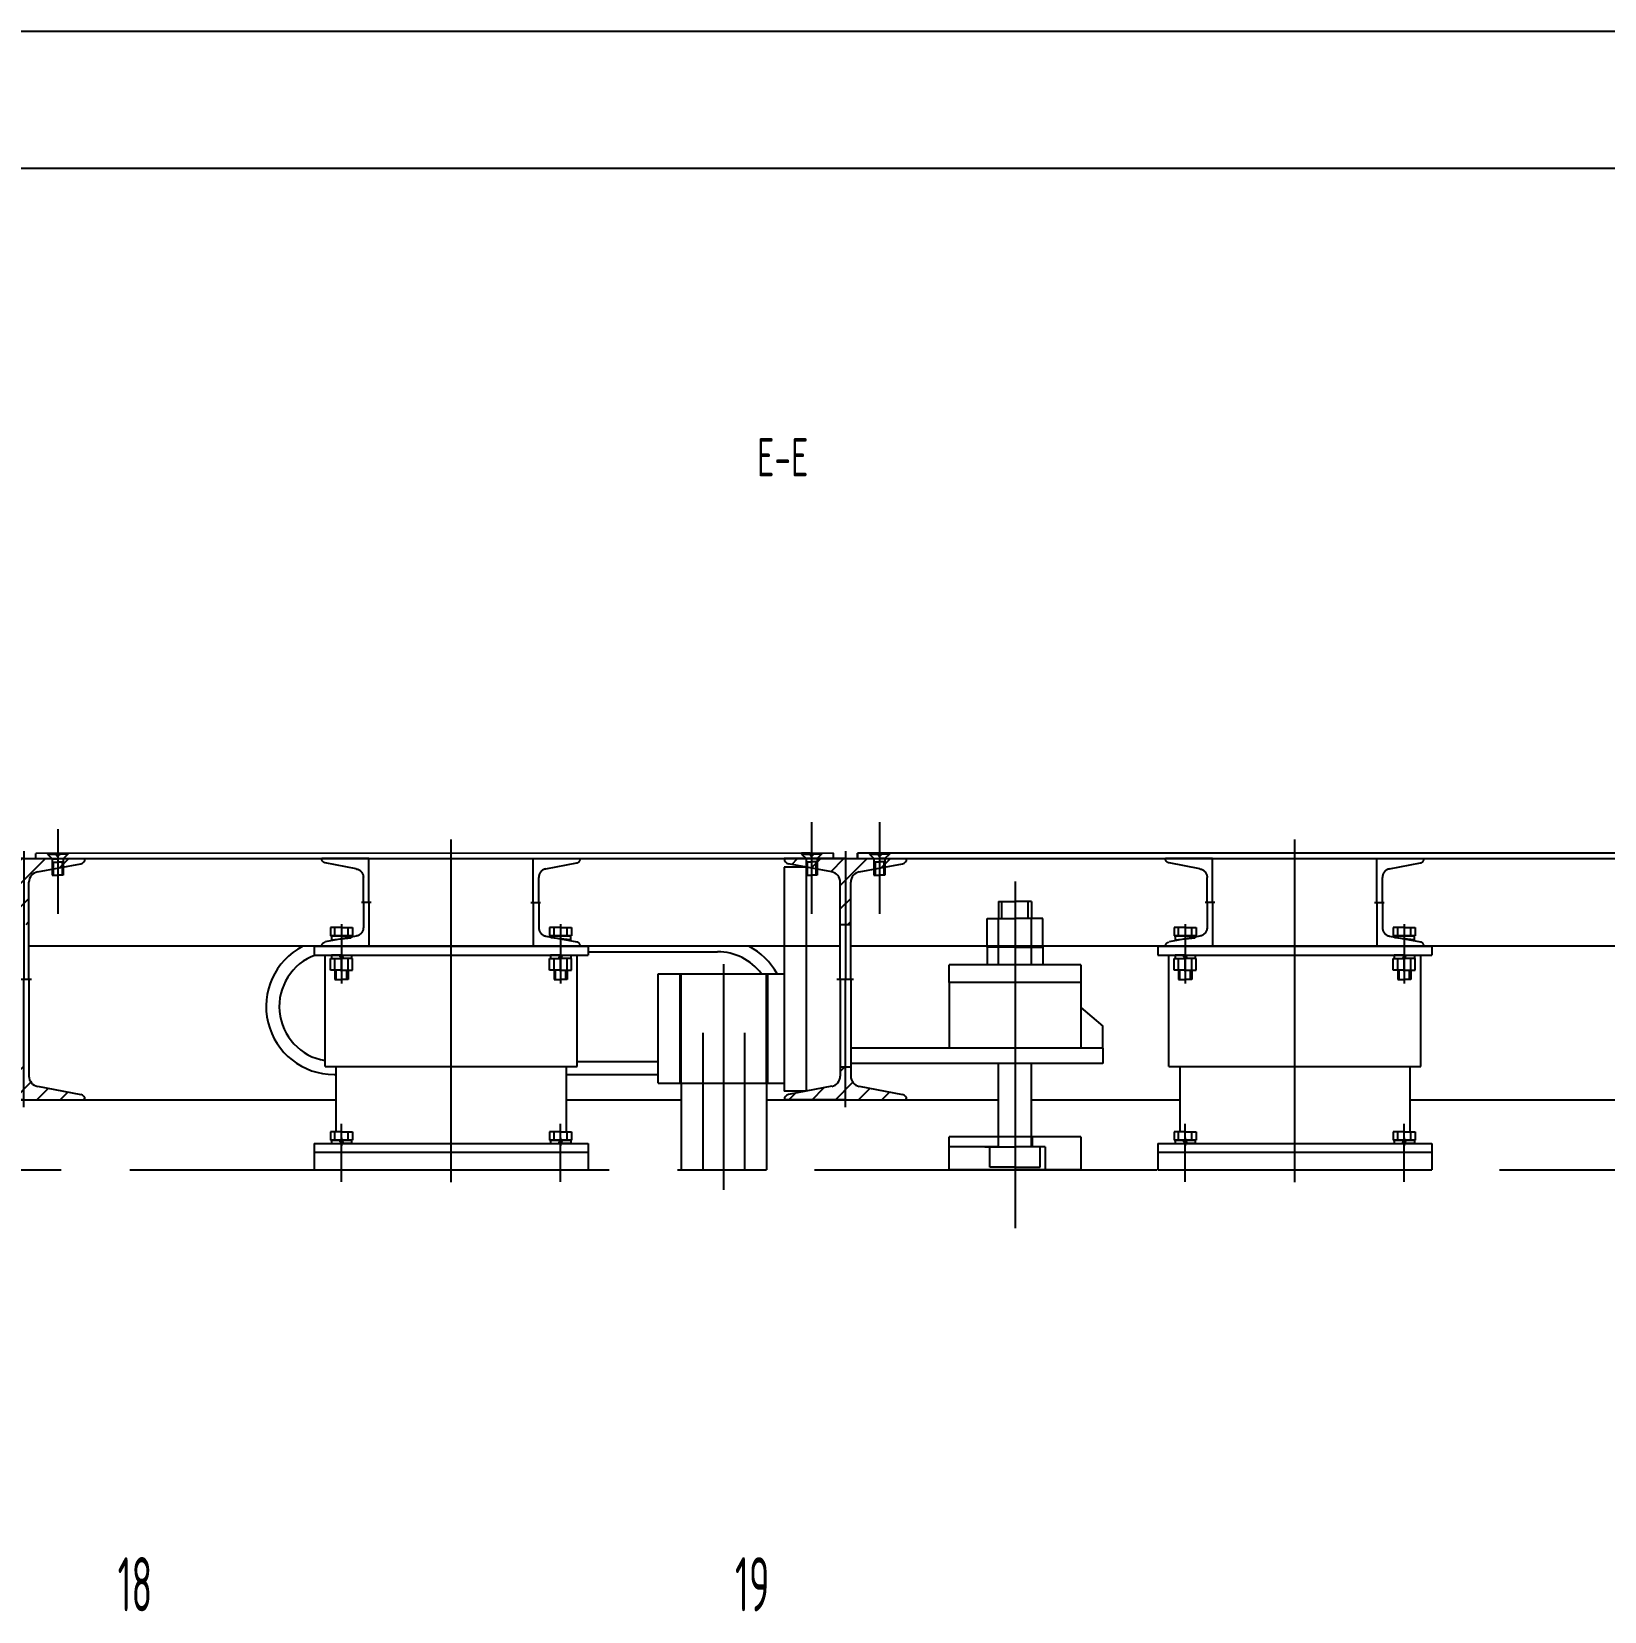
# Model space of a CAD drawing. Header units: millimetres. Extents: x 0 to 10500, y -288 to 7425.
# Drawn here: x 2886 to 4321, y 5983 to 7425 of the extents above; entities that cross this region are included whole.
import ezdxf
from ezdxf.enums import TextEntityAlignment as Align

# ---------------------------------------------------------------- set-up
doc = ezdxf.new("R2010")
doc.units = ezdxf.units.MM
doc.header["$LTSCALE"] = 250
for name, pattern in [('F', [0.75, 0.5, -0.25]), ('G', [2, 1.25, -0.25, 0.25, -0.25]), ('K', [2.5, 1.25, -0.25, 0.25, -0.25, 0.25, -0.25])]:
    doc.linetypes.add(name, pattern=pattern)
for name, color, linetype in [('01', 7, 'Continuous'), ('02', 1, 'Continuous'), ('04', 2, 'F'), ('05', 142, 'G'), ('07', 6, 'K'), ('08', 1, 'Continuous'), ('11', 3, 'Continuous')]:
    doc.layers.add(name, color=color, linetype=linetype)
doc.styles.get("Standard").update_dxf_attribs({"font": 'isocp', "width": 0.707, "bigfont": 'intecad.shx'})

# ---------------------------------------------------------------- blocks, each defined once
blk = doc.blocks.new('*U127')
at = {"layer": '01'}
for p, q in [((0, 110), (-56, 110)), ((-12.5, 97.8), (-52.1, 105.3)), ((0, 110), (56, 110)), ((12.5, 97.8), (52.1, 105.3)), ((-4.8, 0), (-4.8, 88.5)), ((4.8, 0), (4.8, 88.5)), ((-4.8, 0), (-4.8, -88.5)), ((4.8, 0), (4.8, -88.5)), ((-12.5, -97.8), (-52.1, -105.3)), ((12.5, -97.8), (52.1, -105.3)), ((0, -110), (-56, -110)), ((0, -110), (56, -110))]:
    blk.add_line(p, q, dxfattribs=at)
for centre, radius, start, end in [((-51.2, 110), 4.8, 180, 259.2944), ((51.2, 110), 4.8, 280.7056, 360), ((-14.3, 88.5), 9.5, 0, 79.2944), ((14.3, 88.5), 9.5, 100.7056, 180), ((-14.3, -88.5), 9.5, 280.7056, 0), ((14.3, -88.5), 9.5, 180, 259.2944), ((-51.2, -110), 4.8, 100.7056, 180), ((51.2, -110), 4.8, 0, 79.2944)]:
    blk.add_arc(centre, radius, start, end, dxfattribs=at)
at = {"layer": '05'}
for p, q in [((0, 116.9), (0, 0)), ((-7.9, 0), (7.2, 0)), ((0, -116.9), (0, 0))]:
    blk.add_line(p, q, dxfattribs=at)
blk = doc.blocks.new('*U128')
at = {"layer": '01'}
for p, q in [((0, 110), (-56, 110)), ((-12.5, 97.8), (-52.1, 105.3)), ((0, 110), (56, 110)), ((12.5, 97.8), (52.1, 105.3)), ((-4.8, 0), (-4.8, 88.5)), ((4.8, 0), (4.8, 88.5)), ((-4.8, 0), (-4.8, -88.5)), ((4.8, 0), (4.8, -88.5)), ((-12.5, -97.8), (-52.1, -105.3)), ((12.5, -97.8), (52.1, -105.3)), ((0, -110), (-56, -110)), ((0, -110), (56, -110))]:
    blk.add_line(p, q, dxfattribs=at)
for centre, radius, start, end in [((-51.2, 110), 4.8, 180, 259.2944), ((51.2, 110), 4.8, 280.7056, 360), ((-14.3, 88.5), 9.5, 0, 79.2944), ((14.3, 88.5), 9.5, 100.7056, 180), ((-14.3, -88.5), 9.5, 280.7056, 0), ((14.3, -88.5), 9.5, 180, 259.2944), ((-51.2, -110), 4.8, 100.7056, 180), ((51.2, -110), 4.8, 0, 79.2944)]:
    blk.add_arc(centre, radius, start, end, dxfattribs=at)
at = {"layer": '05'}
for p, q in [((0, 116.9), (0, 0)), ((-7.9, 0), (7.2, 0)), ((0, -116.9), (0, 0))]:
    blk.add_line(p, q, dxfattribs=at)
blk = doc.blocks.new('*U115')
at = {"layer": '01'}
for p, q in [((-9.2, 3.1), (-9.2, 0)), ((0, 3.1), (-9.2, 3.1)), ((-9.2, 0), (0, 0)), ((0, 0), (-1.8, 3.1)), ((0, 3.1), (1.8, 0)), ((0, 3.1), (9.2, 3.1)), ((9.2, 0), (0, 0)), ((9.2, 3.1), (9.2, 0))]:
    blk.add_line(p, q, dxfattribs=at)
at = {"layer": '05'}
blk.add_line((0, 5.2), (0, -2.1), dxfattribs=at)
blk = doc.blocks.new('M')
at = {"layer": '04', "color": 2, "linetype": 'F'}
for p, q in [((5590.6, 9487.6), (5633.6, 9487.6)), ((5590.6, 9447.6), (5590.6, 9487.6)), ((5602.1, 9478.3), (5630.3, 9483.6)), ((5595.6, 9447.6), (5595.6, 9470.4)), ((5590.6, 9447.6), (5590.6, 9407.6)), ((5595.6, 9447.6), (5595.6, 9424.7)), ((5602.1, 9416.8), (5630.3, 9411.5)), ((5590.6, 9407.6), (5633.6, 9407.6))]:
    blk.add_line(p, q, dxfattribs=at)
for centre, radius, start, end in [((5629.6, 9487.6), 4, 280.7056, 0), ((5603.6, 9470.4), 8, 100.7056, 180), ((5603.6, 9424.7), 8, 180, 259.2944), ((5629.6, 9407.6), 4, 0, 79.2944)]:
    blk.add_arc(centre, radius, start, end, dxfattribs=at)
at = {"layer": '05', "color": 4, "linetype": 'G'}
blk.add_line((5588.5, 9447.6), (5597.2, 9447.6), dxfattribs=at)
blk = doc.blocks.new('*U166')
at = {"layer": '01'}
blk.add_lwpolyline([(415, 292), (25, 292)], dxfattribs=at)
at = {"layer": '02'}
blk.add_lwpolyline([(420, 297), (0, 297)], dxfattribs=at)

msp = doc.modelspace()

# ---------------------------------------------------------------- hatches: boundary and pattern name
at = {"layer": '02', "linetype": 'Continuous'}
h = msp.add_hatch(dxfattribs=at)
h.set_pattern_fill('_USER', color=1, scale=15, angle=45, style=0, pattern_type=0)
h.set_pattern_definition([(45, (2171.81, -2817.34), (-10.606602, 10.606602), [])])
edge = h.paths.add_edge_path()
edge.add_line((2873.757, 6480.233), (2883.257, 6480.233))
edge.add_line((2883.257, 6480.233), (2883.257, 6471.772))
edge.add_arc((2892.757, 6471.772), 9.5, 180, 259.294362)
edge.add_line((2890.993, 6462.437), (2930.599, 6454.95))
edge.add_arc((2929.707, 6450.233), 4.8, 0, 79.294362, ccw=False)
edge.add_line((2934.507, 6450.233), (2878.507, 6450.233))
edge.add_line((2878.507, 6450.233), (2822.507, 6450.233))
edge.add_arc((2827.307, 6450.233), 4.8, 100.705638, 180, ccw=False)
edge.add_line((2826.416, 6454.95), (2866.022, 6462.437))
edge.add_arc((2864.257, 6471.772), 9.5, 280.705638, 360)
edge.add_line((2873.757, 6471.772), (2873.757, 6480.233))
edge = h.paths.add_edge_path()
edge.add_line((2873.757, 6610.233), (2883.257, 6610.233))
edge.add_line((2883.257, 6610.233), (2883.257, 6648.694))
edge.add_arc((2892.757, 6648.694), 9.5, 100.705638, 180, ccw=False)
edge.add_line((2890.993, 6658.029), (2930.599, 6665.517))
edge.add_arc((2929.707, 6670.233), 4.8, 280.705638, 360)
edge.add_line((2934.507, 6670.233), (2878.507, 6670.233))
edge.add_line((2878.507, 6670.233), (2822.507, 6670.233))
edge.add_arc((2827.307, 6670.233), 4.8, 180, 259.294362)
edge.add_line((2826.416, 6665.517), (2866.022, 6658.029))
edge.add_arc((2864.257, 6648.694), 9.5, 0, 79.294362, ccw=False)
edge.add_line((2873.757, 6648.694), (2873.757, 6610.233))
h = msp.add_hatch(dxfattribs=at)
h.set_pattern_fill('_USER', color=1, scale=15, angle=45, style=0, pattern_type=0)
h.set_pattern_definition([(45, (2921.81, -2817.34), (-10.606602, 10.606602), [])])
edge = h.paths.add_edge_path()
edge.add_line((3623.757, 6480.233), (3633.257, 6480.233))
edge.add_line((3633.257, 6480.233), (3633.257, 6471.772))
edge.add_arc((3642.757, 6471.772), 9.5, 180, 259.294362)
edge.add_line((3640.993, 6462.437), (3680.599, 6454.95))
edge.add_arc((3679.707, 6450.233), 4.8, 0, 79.294362, ccw=False)
edge.add_line((3684.507, 6450.233), (3628.507, 6450.233))
edge.add_line((3628.507, 6450.233), (3572.507, 6450.233))
edge.add_arc((3577.307, 6450.233), 4.8, 100.705638, 180, ccw=False)
edge.add_line((3576.416, 6454.95), (3616.022, 6462.437))
edge.add_arc((3614.257, 6471.772), 9.5, 280.705638, 360)
edge.add_line((3623.757, 6471.772), (3623.757, 6480.233))
edge = h.paths.add_edge_path()
edge.add_line((3623.757, 6610.233), (3633.257, 6610.233))
edge.add_line((3633.257, 6610.233), (3633.257, 6648.694))
edge.add_arc((3642.757, 6648.694), 9.5, 100.705638, 180, ccw=False)
edge.add_line((3640.993, 6658.029), (3680.599, 6665.517))
edge.add_arc((3679.707, 6670.233), 4.8, 280.705638, 360)
edge.add_line((3684.507, 6670.233), (3628.507, 6670.233))
edge.add_line((3628.507, 6670.233), (3572.507, 6670.233))
edge.add_arc((3577.307, 6670.233), 4.8, 180, 259.294362)
edge.add_line((3576.416, 6665.517), (3616.022, 6658.029))
edge.add_arc((3614.257, 6648.694), 9.5, 0, 79.294362, ccw=False)
edge.add_line((3623.757, 6648.694), (3623.757, 6610.233))

# ---------------------------------------------------------------- linework, layer by layer
for p, q in [((3153.511, 6480.518), (3153.511, 6582.233)), ((3383.511, 6480.518), (3383.511, 6582.233)), ((3923.511, 6480.518), (3923.511, 6582.233)), ((4153.511, 6480.518), (4153.511, 6582.233))]:
    msp.add_line(p, q)
at = {"layer": '01', "color": 7, "linetype": 'Continuous'}
for p, q in [((1251.081, 6670.233), (6124.507, 6670.233)), ((3143.511, 6590.233), (3393.511, 6590.233)), ((3143.511, 6590.233), (3143.511, 6582.233)), ((3143.511, 6590.233), (3143.511, 6582.233)), ((3393.511, 6590.233), (3393.511, 6582.233)), ((3393.511, 6590.233), (3393.511, 6582.233)), ((3757.832, 6589.318), (3757.832, 6573.233)), ((3783.257, 6589.318), (3757.832, 6589.318)), ((3783.257, 6589.318), (3808.682, 6589.318)), ((3808.682, 6589.318), (3808.682, 6573.233)), ((3913.511, 6590.233), (4163.511, 6590.233)), ((3913.511, 6590.233), (3913.511, 6582.233)), ((3913.511, 6590.233), (3913.511, 6582.233)), ((4163.511, 6590.233), (4163.511, 6582.233)), ((4163.511, 6590.233), (4163.511, 6582.233)), ((3143.511, 6582.233), (3393.511, 6582.233)), ((3913.511, 6582.233), (4163.511, 6582.233)), ((3457.507, 6565.233), (3572.507, 6565.233)), ((3843.257, 6573.233), (3723.257, 6573.233)), ((3723.257, 6557.233), (3723.257, 6573.233)), ((3808.682, 6573.233), (3757.832, 6573.233)), ((3843.257, 6573.233), (3843.257, 6557.233)), ((3843.257, 6557.233), (3723.257, 6557.233)), ((3723.257, 6557.233), (3723.257, 6497.233)), ((3843.257, 6557.233), (3843.257, 6497.233)), ((3741.347, 6497.233), (3633.257, 6497.233)), ((3863.257, 6497.233), (3741.347, 6497.233)), ((3863.257, 6497.233), (3863.257, 6483.233)), ((3153.511, 6480.518), (3383.511, 6480.518)), ((3163.511, 6480.518), (3163.511, 6420.833)), ((3373.511, 6480.518), (3373.511, 6420.833)), ((3863.257, 6483.233), (3633.257, 6483.233)), ((3923.511, 6480.518), (4153.511, 6480.518)), ((3933.511, 6480.518), (3933.511, 6420.833)), ((4143.511, 6480.518), (4143.511, 6420.833)), ((3457.507, 6465.233), (3572.507, 6465.233)), ((2643.507, 6450.233), (3163.511, 6450.233)), ((3373.511, 6450.233), (3478.507, 6450.233)), ((3556.507, 6450.233), (3768.257, 6450.233)), ((3798.257, 6450.233), (3933.511, 6450.233)), ((4143.511, 6450.233), (4703.507, 6450.233)), ((3843.257, 6416.233), (3723.257, 6416.233)), ((3143.511, 6410.233), (3393.511, 6410.233)), ((3143.511, 6410.233), (3143.511, 6402.233)), ((3143.511, 6402.233), (3393.511, 6402.233)), ((3143.511, 6402.233), (3143.511, 6386.233)), ((3393.511, 6410.233), (3393.511, 6402.233)), ((3393.511, 6402.233), (3393.511, 6386.233)), ((3913.511, 6410.233), (4163.511, 6410.233)), ((3913.511, 6410.233), (3913.511, 6402.233)), ((3913.511, 6402.233), (4163.511, 6402.233)), ((3913.511, 6402.233), (3913.511, 6386.233)), ((4163.511, 6410.233), (4163.511, 6402.233)), ((4163.511, 6402.233), (4163.511, 6386.233)), ((3143.511, 6386.233), (3393.511, 6386.233)), ((3843.257, 6386.233), (3723.257, 6386.233)), ((3913.511, 6386.233), (4163.511, 6386.233))]:
    msp.add_line(p, q, dxfattribs=at)
at = {"layer": '01'}
for p, q in [((2077.507, 6670.233), (3602.507, 6670.233)), ((3617.507, 6675.233), (2889.507, 6675.012)), ((2889.507, 6670.233), (2889.507, 6675.012)), ((3617.507, 6670.233), (3617.507, 6675.233)), ((3617.507, 6670.233), (3617.507, 6675.233)), ((3617.507, 6670.233), (4386.507, 6670.233)), ((4401.507, 6675.233), (3639.507, 6675.233)), ((3639.507, 6675.233), (3639.507, 6670.233)), ((3639.507, 6670.233), (3639.507, 6675.233)), ((3639.507, 6670.233), (3639.507, 6675.233)), ((3639.507, 6675.233), (3639.507, 6670.233)), ((3639.507, 6670.233), (3639.507, 6675.233)), ((3623.757, 6610.233), (3633.257, 6610.233)), ((3623.757, 6590.233), (2883.257, 6590.233)), ((3572.507, 6590.233), (3572.507, 6457.992)), ((3592.507, 6590.233), (3592.507, 6457.992)), ((4407.757, 6590.233), (3633.257, 6590.233)), ((3768.257, 6573.233), (3768.257, 6589.318)), ((3798.257, 6573.233), (3798.257, 6589.318)), ((3158.496, 6579.133), (3168.511, 6579.133)), ((3158.496, 6568.333), (3158.496, 6579.133)), ((3168.511, 6582.233), (3159.311, 6582.233)), ((3159.311, 6582.233), (3159.311, 6579.133)), ((3159.311, 6579.133), (3168.511, 6579.133)), ((3162.511, 6568.333), (3162.511, 6579.133)), ((3168.511, 6579.133), (3166.721, 6582.233)), ((3168.511, 6582.233), (3177.711, 6582.233)), ((3168.511, 6582.233), (3170.3, 6579.133)), ((3177.711, 6579.133), (3168.511, 6579.133)), ((3178.526, 6579.133), (3168.511, 6579.133)), ((3174.511, 6568.333), (3174.511, 6579.133)), ((3177.711, 6582.233), (3177.711, 6579.133)), ((3178.526, 6568.333), (3178.526, 6579.133)), ((3358.496, 6579.133), (3368.511, 6579.133)), ((3358.496, 6568.333), (3358.496, 6579.133)), ((3359.311, 6582.233), (3359.311, 6579.133)), ((3368.511, 6582.233), (3359.311, 6582.233)), ((3359.311, 6579.133), (3368.511, 6579.133)), ((3362.511, 6568.333), (3362.511, 6579.133)), ((3368.511, 6582.233), (3366.721, 6579.133)), ((3368.511, 6579.133), (3370.3, 6582.233)), ((3368.511, 6582.233), (3377.711, 6582.233)), ((3378.526, 6579.133), (3368.511, 6579.133)), ((3377.711, 6579.133), (3368.511, 6579.133)), ((3374.511, 6568.333), (3374.511, 6579.133)), ((3377.711, 6582.233), (3377.711, 6579.133)), ((3378.526, 6568.333), (3378.526, 6579.133)), ((3393.511, 6585.233), (3511.757, 6585.233)), ((3928.496, 6579.133), (3938.511, 6579.133)), ((3928.496, 6568.333), (3928.496, 6579.133)), ((3938.511, 6582.233), (3929.311, 6582.233)), ((3929.311, 6582.233), (3929.311, 6579.133)), ((3929.311, 6579.133), (3938.511, 6579.133)), ((3932.511, 6568.333), (3932.511, 6579.133)), ((3938.511, 6579.133), (3936.721, 6582.233)), ((3938.511, 6582.233), (3947.711, 6582.233)), ((3938.511, 6582.233), (3940.301, 6579.133)), ((3947.711, 6579.133), (3938.511, 6579.133)), ((3948.526, 6579.133), (3938.511, 6579.133)), ((3944.511, 6568.333), (3944.511, 6579.133)), ((3947.711, 6582.233), (3947.711, 6579.133)), ((3948.526, 6568.333), (3948.526, 6579.133)), ((4128.496, 6579.133), (4138.511, 6579.133)), ((4128.496, 6568.333), (4128.496, 6579.133)), ((4129.311, 6582.233), (4129.311, 6579.133)), ((4138.511, 6582.233), (4129.311, 6582.233)), ((4129.311, 6579.133), (4138.511, 6579.133)), ((4132.511, 6568.333), (4132.511, 6579.133)), ((4138.511, 6582.233), (4136.721, 6579.133)), ((4138.511, 6579.133), (4140.301, 6582.233)), ((4138.511, 6582.233), (4147.711, 6582.233)), ((4148.526, 6579.133), (4138.511, 6579.133)), ((4147.711, 6579.133), (4138.511, 6579.133)), ((4144.511, 6568.333), (4144.511, 6579.133)), ((4147.711, 6582.233), (4147.711, 6579.133)), ((4148.526, 6568.333), (4148.526, 6579.133)), ((3168.511, 6568.333), (3158.496, 6568.333)), ((3162.511, 6568.333), (3162.511, 6559.851)), ((3168.511, 6568.333), (3178.526, 6568.333)), ((3174.511, 6568.333), (3174.511, 6559.851)), ((3368.511, 6568.333), (3358.496, 6568.333)), ((3362.511, 6568.333), (3362.511, 6559.851)), ((3368.511, 6568.333), (3378.526, 6568.333)), ((3374.511, 6568.333), (3374.511, 6559.851)), ((3457.507, 6465.233), (3457.507, 6565.233)), ((3938.511, 6568.333), (3928.496, 6568.333)), ((3932.511, 6568.333), (3932.511, 6559.851)), ((3938.511, 6568.333), (3948.526, 6568.333)), ((3944.511, 6568.333), (3944.511, 6559.851)), ((4138.511, 6568.333), (4128.496, 6568.333)), ((4132.511, 6568.333), (4132.511, 6559.851)), ((4138.511, 6568.333), (4148.526, 6568.333)), ((4144.511, 6568.333), (4144.511, 6559.851)), ((3162.511, 6559.851), (3168.511, 6559.851)), ((3174.511, 6559.851), (3168.511, 6559.851)), ((3362.511, 6559.851), (3368.511, 6559.851)), ((3374.511, 6559.851), (3368.511, 6559.851)), ((3932.511, 6559.851), (3938.511, 6559.851)), ((3944.511, 6559.851), (3938.511, 6559.851)), ((4132.511, 6559.851), (4138.511, 6559.851)), ((4144.511, 6559.851), (4138.511, 6559.851)), ((3843.257, 6534.352), (3863.257, 6517.233)), ((3863.257, 6497.233), (3863.257, 6517.233)), ((3383.511, 6485.233), (3457.507, 6485.233)), ((3623.757, 6480.233), (3623.757, 6471.772)), ((3623.757, 6480.233), (3633.257, 6480.233)), ((3633.257, 6480.233), (3633.257, 6471.772)), ((3768.257, 6416.233), (3768.257, 6483.233)), ((3798.257, 6416.233), (3798.257, 6483.233)), ((3161.757, 6473.233), (3163.511, 6473.233)), ((3373.511, 6473.233), (3457.507, 6473.233)), ((3478.507, 6465.233), (3478.507, 6386.233)), ((3556.507, 6465.233), (3556.507, 6386.233)), ((3592.507, 6457.992), (3572.507, 6457.992)), ((3168.511, 6420.833), (3158.496, 6420.833)), ((3158.496, 6420.833), (3158.496, 6413.333)), ((3162.511, 6413.333), (3162.511, 6420.833)), ((3168.511, 6420.833), (3178.526, 6420.833)), ((3174.511, 6413.333), (3174.511, 6420.833)), ((3178.526, 6420.833), (3178.526, 6413.333)), ((3358.496, 6420.833), (3358.496, 6413.333)), ((3368.511, 6420.833), (3358.496, 6420.833)), ((3362.511, 6413.333), (3362.511, 6420.833)), ((3368.511, 6420.833), (3378.526, 6420.833)), ((3374.511, 6413.333), (3374.511, 6420.833)), ((3378.526, 6420.833), (3378.526, 6413.333)), ((3723.257, 6386.233), (3723.257, 6416.233)), ((3843.257, 6416.233), (3843.257, 6386.233)), ((3938.511, 6420.833), (3928.496, 6420.833)), ((3928.496, 6420.833), (3928.496, 6413.333)), ((3932.511, 6413.333), (3932.511, 6420.833)), ((3938.511, 6420.833), (3948.526, 6420.833)), ((3944.511, 6413.333), (3944.511, 6420.833)), ((3948.526, 6420.833), (3948.526, 6413.333)), ((4128.496, 6420.833), (4128.496, 6413.333)), ((4138.511, 6420.833), (4128.496, 6420.833)), ((4132.511, 6413.333), (4132.511, 6420.833)), ((4138.511, 6420.833), (4148.526, 6420.833)), ((4144.511, 6413.333), (4144.511, 6420.833)), ((4148.526, 6420.833), (4148.526, 6413.333)), ((3158.496, 6413.333), (3168.511, 6413.333)), ((3178.526, 6413.333), (3168.511, 6413.333)), ((3358.496, 6413.333), (3368.511, 6413.333)), ((3378.526, 6413.333), (3368.511, 6413.333)), ((3928.496, 6413.333), (3938.511, 6413.333)), ((3948.526, 6413.333), (3938.511, 6413.333)), ((4128.496, 6413.333), (4138.511, 6413.333)), ((4148.526, 6413.333), (4138.511, 6413.333)), ((3478.507, 6386.233), (3556.507, 6386.233))]:
    msp.add_line(p, q, dxfattribs=at)
for centre, radius, start, end in [((3161.757, 6535.233), 62, 117.489334, 270), ((3511.757, 6535.233), 62, 28.938528, 62.510666), ((3161.757, 6535.233), 50, 109.948444, 260.506653), ((3511.757, 6535.233), 50, 36.869898, 90)]:
    msp.add_arc(centre, radius, start, end, dxfattribs=at)
at = {"layer": '02'}
for p, q in [((3163.711, 6559.851), (3163.711, 6568.333)), ((3173.311, 6559.851), (3173.311, 6568.333)), ((3363.711, 6559.851), (3363.711, 6568.333)), ((3373.311, 6559.851), (3373.311, 6568.333)), ((3933.711, 6559.851), (3933.711, 6568.333)), ((3943.311, 6559.851), (3943.311, 6568.333)), ((4133.711, 6559.851), (4133.711, 6568.333)), ((4143.311, 6559.851), (4143.311, 6568.333))]:
    msp.add_line(p, q, dxfattribs=at)
at = {"layer": '04', "color": 2, "linetype": 'F'}
for p, q in [((2900.357, 6675.021), (2900.357, 6674.171)), ((2908.257, 6675.021), (2900.357, 6675.021)), ((2900.357, 6675.021), (2900.357, 6674.171)), ((2908.257, 6675.021), (2900.357, 6675.021)), ((2900.357, 6674.171), (2908.257, 6674.171)), ((2900.357, 6674.171), (2904.507, 6670.021)), ((2900.357, 6674.171), (2904.507, 6670.021)), ((2900.357, 6674.171), (2908.257, 6674.171)), ((2904.507, 6670.021), (2904.507, 6655.021)), ((2904.507, 6670.021), (2909.507, 6670.021)), ((2904.507, 6670.021), (2909.507, 6670.021)), ((2904.507, 6670.021), (2904.507, 6655.021)), ((2904.507, 6667.021), (2909.507, 6667.021)), ((2904.507, 6667.021), (2909.507, 6667.021)), ((2905.507, 6667.021), (2905.507, 6655.021)), ((2905.507, 6667.021), (2905.507, 6655.021)), ((2908.257, 6675.021), (2908.257, 6673.021)), ((2908.257, 6675.021), (2908.257, 6673.021)), ((2908.257, 6673.021), (2909.507, 6673.021)), ((2908.257, 6673.021), (2909.507, 6673.021)), ((2910.757, 6673.021), (2909.507, 6673.021)), ((2910.757, 6673.021), (2909.507, 6673.021)), ((2914.507, 6670.021), (2909.507, 6670.021)), ((2914.507, 6670.021), (2909.507, 6670.021)), ((2914.507, 6667.021), (2909.507, 6667.021)), ((2914.507, 6667.021), (2909.507, 6667.021)), ((2910.757, 6675.021), (2910.757, 6673.021)), ((2910.757, 6675.021), (2918.657, 6675.021)), ((2910.757, 6675.021), (2918.657, 6675.021)), ((2910.757, 6675.021), (2910.757, 6673.021)), ((2918.657, 6674.171), (2910.757, 6674.171)), ((2918.657, 6674.171), (2910.757, 6674.171)), ((2913.507, 6667.021), (2913.507, 6655.021)), ((2913.507, 6667.021), (2913.507, 6655.021)), ((2918.657, 6674.171), (2914.507, 6670.021)), ((2918.657, 6674.171), (2914.507, 6670.021)), ((2914.507, 6670.021), (2914.507, 6655.021)), ((2914.507, 6670.021), (2914.507, 6655.021)), ((2918.657, 6675.021), (2918.657, 6674.171)), ((2918.657, 6675.021), (2918.657, 6674.171)), ((3572.507, 6662.475), (3572.507, 6590.233)), ((3592.507, 6662.475), (3572.507, 6662.475)), ((3596.257, 6675.233), (3588.357, 6675.233)), ((3588.357, 6675.233), (3588.357, 6674.383)), ((3596.257, 6675.233), (3588.357, 6675.233)), ((3588.357, 6675.233), (3588.357, 6674.383)), ((3588.357, 6674.383), (3596.257, 6674.383)), ((3588.357, 6674.383), (3592.507, 6670.233)), ((3588.357, 6674.383), (3596.257, 6674.383)), ((3588.357, 6674.383), (3592.507, 6670.233)), ((3592.507, 6670.233), (3592.507, 6655.233)), ((3592.507, 6670.233), (3597.507, 6670.233)), ((3592.507, 6670.233), (3592.507, 6655.233)), ((3592.507, 6670.233), (3597.507, 6670.233)), ((3592.507, 6667.233), (3597.507, 6667.233)), ((3592.507, 6667.233), (3597.507, 6667.233)), ((3592.507, 6662.475), (3592.507, 6590.233)), ((3593.507, 6667.233), (3593.507, 6655.233)), ((3593.507, 6667.233), (3593.507, 6655.233)), ((3596.257, 6675.233), (3596.257, 6673.233)), ((3596.257, 6675.233), (3596.257, 6673.233)), ((3596.257, 6673.233), (3597.507, 6673.233)), ((3596.257, 6673.233), (3597.507, 6673.233)), ((3598.757, 6673.233), (3597.507, 6673.233)), ((3598.757, 6673.233), (3597.507, 6673.233)), ((3602.507, 6670.233), (3597.507, 6670.233)), ((3602.507, 6670.233), (3597.507, 6670.233)), ((3602.507, 6667.233), (3597.507, 6667.233)), ((3602.507, 6667.233), (3597.507, 6667.233)), ((3598.757, 6675.233), (3598.757, 6673.233)), ((3598.757, 6675.233), (3606.657, 6675.233)), ((3598.757, 6675.233), (3598.757, 6673.233)), ((3598.757, 6675.233), (3606.657, 6675.233)), ((3606.657, 6674.383), (3598.757, 6674.383)), ((3606.657, 6674.383), (3598.757, 6674.383)), ((3601.507, 6667.233), (3601.507, 6655.233)), ((3601.507, 6667.233), (3601.507, 6655.233)), ((3606.657, 6674.383), (3602.507, 6670.233)), ((3606.657, 6674.383), (3602.507, 6670.233)), ((3602.507, 6670.233), (3602.507, 6655.233)), ((3602.507, 6670.233), (3602.507, 6655.233)), ((3606.657, 6675.233), (3606.657, 6674.383)), ((3606.657, 6675.233), (3606.657, 6674.383)), ((3658.257, 6675.233), (3650.357, 6675.233)), ((3650.357, 6675.233), (3650.357, 6674.383)), ((3658.257, 6675.233), (3650.357, 6675.233)), ((3650.357, 6675.233), (3650.357, 6674.383)), ((3650.357, 6674.383), (3658.257, 6674.383)), ((3650.357, 6674.383), (3654.507, 6670.233)), ((3650.357, 6674.383), (3658.257, 6674.383)), ((3650.357, 6674.383), (3654.507, 6670.233)), ((3654.507, 6670.233), (3654.507, 6655.233)), ((3654.507, 6670.233), (3659.507, 6670.233)), ((3654.507, 6670.233), (3654.507, 6655.233)), ((3654.507, 6670.233), (3659.507, 6670.233)), ((3654.507, 6667.233), (3659.507, 6667.233)), ((3654.507, 6667.233), (3659.507, 6667.233)), ((3655.507, 6667.233), (3655.507, 6655.233)), ((3655.507, 6667.233), (3655.507, 6655.233)), ((3658.257, 6675.233), (3658.257, 6673.233)), ((3658.257, 6675.233), (3658.257, 6673.233)), ((3658.257, 6673.233), (3659.507, 6673.233)), ((3658.257, 6673.233), (3659.507, 6673.233)), ((3660.757, 6673.233), (3659.507, 6673.233)), ((3660.757, 6673.233), (3659.507, 6673.233)), ((3664.507, 6670.233), (3659.507, 6670.233)), ((3664.507, 6670.233), (3659.507, 6670.233)), ((3664.507, 6667.233), (3659.507, 6667.233)), ((3664.507, 6667.233), (3659.507, 6667.233)), ((3660.757, 6675.233), (3660.757, 6673.233)), ((3660.757, 6675.233), (3668.657, 6675.233)), ((3660.757, 6675.233), (3660.757, 6673.233)), ((3660.757, 6675.233), (3668.657, 6675.233)), ((3668.657, 6674.383), (3660.757, 6674.383)), ((3668.657, 6674.383), (3660.757, 6674.383)), ((3663.507, 6667.233), (3663.507, 6655.233)), ((3663.507, 6667.233), (3663.507, 6655.233)), ((3668.657, 6674.383), (3664.507, 6670.233)), ((3668.657, 6674.383), (3664.507, 6670.233)), ((3664.507, 6670.233), (3664.507, 6655.233)), ((3664.507, 6670.233), (3664.507, 6655.233)), ((3668.657, 6675.233), (3668.657, 6674.383)), ((3668.657, 6675.233), (3668.657, 6674.383)), ((2904.507, 6655.021), (2909.507, 6655.021)), ((2904.507, 6655.021), (2909.507, 6655.021)), ((2914.507, 6655.021), (2909.507, 6655.021)), ((2914.507, 6655.021), (2909.507, 6655.021)), ((3592.507, 6655.233), (3597.507, 6655.233)), ((3592.507, 6655.233), (3597.507, 6655.233)), ((3602.507, 6655.233), (3597.507, 6655.233)), ((3602.507, 6655.233), (3597.507, 6655.233)), ((3654.507, 6655.233), (3659.507, 6655.233)), ((3654.507, 6655.233), (3659.507, 6655.233)), ((3664.507, 6655.233), (3659.507, 6655.233)), ((3664.507, 6655.233), (3659.507, 6655.233)), ((3768.257, 6631.233), (3768.257, 6615.718)), ((3768.257, 6631.233), (3783.257, 6631.233)), ((3771.257, 6615.718), (3771.257, 6631.233)), ((3798.257, 6631.233), (3783.257, 6631.233)), ((3795.257, 6615.718), (3795.257, 6631.233)), ((3798.257, 6631.233), (3798.257, 6615.718)), ((3168.511, 6607.351), (3158.496, 6607.351)), ((3158.496, 6607.351), (3158.496, 6599.851)), ((3162.511, 6599.851), (3162.511, 6607.351)), ((3168.511, 6607.351), (3178.526, 6607.351)), ((3174.511, 6599.851), (3174.511, 6607.351)), ((3178.526, 6607.351), (3178.526, 6599.851)), ((3368.511, 6607.351), (3358.496, 6607.351)), ((3358.496, 6607.351), (3358.496, 6599.851)), ((3362.511, 6599.851), (3362.511, 6607.351)), ((3368.511, 6607.351), (3378.526, 6607.351)), ((3374.511, 6599.851), (3374.511, 6607.351)), ((3378.526, 6607.351), (3378.526, 6599.851)), ((3757.832, 6615.718), (3783.257, 6615.718)), ((3757.832, 6589.318), (3757.832, 6615.718)), ((3768.257, 6589.318), (3768.257, 6615.718)), ((3808.682, 6615.718), (3783.257, 6615.718)), ((3798.257, 6589.318), (3798.257, 6615.718)), ((3808.682, 6589.318), (3808.682, 6615.718)), ((3938.511, 6607.351), (3928.496, 6607.351)), ((3928.496, 6607.351), (3928.496, 6599.851)), ((3932.511, 6599.851), (3932.511, 6607.351)), ((3938.511, 6607.351), (3948.526, 6607.351)), ((3944.511, 6599.851), (3944.511, 6607.351)), ((3948.526, 6607.351), (3948.526, 6599.851)), ((4138.511, 6607.351), (4128.496, 6607.351)), ((4128.496, 6607.351), (4128.496, 6599.851)), ((4132.511, 6599.851), (4132.511, 6607.351)), ((4138.511, 6607.351), (4148.526, 6607.351)), ((4144.511, 6599.851), (4144.511, 6607.351)), ((4148.526, 6607.351), (4148.526, 6599.851)), ((3158.496, 6599.851), (3168.511, 6599.851)), ((3168.511, 6599.851), (3159.511, 6599.851)), ((3159.511, 6599.851), (3159.511, 6596.051)), ((3159.511, 6596.051), (3177.511, 6597.851)), ((3178.526, 6599.851), (3168.511, 6599.851)), ((3168.511, 6599.851), (3177.511, 6599.851)), ((3177.511, 6599.851), (3177.511, 6597.851)), ((3358.496, 6599.851), (3368.511, 6599.851)), ((3368.511, 6599.851), (3359.511, 6599.851)), ((3359.511, 6599.851), (3359.511, 6597.851)), ((3377.511, 6596.051), (3359.511, 6597.851)), ((3368.511, 6599.851), (3377.511, 6599.851)), ((3378.526, 6599.851), (3368.511, 6599.851)), ((3377.511, 6599.851), (3377.511, 6596.051)), ((3928.496, 6599.851), (3938.511, 6599.851)), ((3938.511, 6599.851), (3929.511, 6599.851)), ((3929.511, 6599.851), (3929.511, 6596.051)), ((3929.511, 6596.051), (3947.511, 6597.851)), ((3948.526, 6599.851), (3938.511, 6599.851)), ((3938.511, 6599.851), (3947.511, 6599.851)), ((3947.511, 6599.851), (3947.511, 6597.851)), ((4128.496, 6599.851), (4138.511, 6599.851)), ((4138.511, 6599.851), (4129.511, 6599.851)), ((4129.511, 6599.851), (4129.511, 6597.851)), ((4147.511, 6596.051), (4129.511, 6597.851)), ((4138.511, 6599.851), (4147.511, 6599.851)), ((4148.526, 6599.851), (4138.511, 6599.851)), ((4147.511, 6599.851), (4147.511, 6596.051)), ((3477.507, 6465.233), (3477.507, 6565.233)), ((3478.507, 6465.233), (3478.507, 6565.233)), ((3498.507, 6386.233), (3498.507, 6565.233)), ((3536.507, 6386.233), (3536.507, 6565.233)), ((3556.507, 6465.233), (3556.507, 6565.233)), ((3557.507, 6465.233), (3557.507, 6565.233)), ((3768.257, 6407.233), (3768.257, 6416.233)), ((3798.257, 6407.233), (3798.257, 6416.233)), ((3799.257, 6407.233), (3799.257, 6416.233)), ((3768.257, 6407.233), (3723.257, 6407.233)), ((3755.712, 6407.233), (3768.257, 6407.233)), ((3760.257, 6407.233), (3783.257, 6407.233)), ((3760.257, 6388.533), (3760.257, 6407.233)), ((3806.257, 6407.233), (3783.257, 6407.233)), ((3783.257, 6404.933), (3783.257, 6386.233)), ((3810.801, 6407.233), (3798.257, 6407.233)), ((3806.257, 6388.533), (3806.257, 6407.233)), ((3810.801, 6407.233), (3810.801, 6386.233)), ((3783.257, 6388.533), (3760.257, 6388.533)), ((3783.257, 6388.533), (3806.257, 6388.533))]:
    msp.add_line(p, q, dxfattribs=at)
at = {"layer": '05'}
for p, q in [((2909.507, 6697.204), (2909.507, 6619.785)), ((3268.511, 6375.059), (3268.511, 6690.118)), ((3597.507, 6703.426), (3597.507, 6619.785)), ((3597.507, 6703.426), (3597.507, 6619.785)), ((3659.507, 6703.426), (3659.507, 6619.785)), ((3659.507, 6703.426), (3659.507, 6619.785)), ((4038.511, 6375.059), (4038.511, 6690.118)), ((3783.257, 6649.233), (3783.257, 6374.408)), ((3168.511, 6610.416), (3168.511, 6556.302)), ((3368.511, 6610.416), (3368.511, 6556.302)), ((3938.511, 6610.416), (3938.511, 6556.302)), ((4138.511, 6610.416), (4138.511, 6556.302)), ((3168.511, 6584.33), (3168.511, 6577.037)), ((3168.511, 6567.281), (3168.511, 6580.185)), ((3368.511, 6584.33), (3368.511, 6577.037)), ((3368.511, 6567.281), (3368.511, 6580.185)), ((3938.511, 6584.33), (3938.511, 6577.037)), ((3938.511, 6567.281), (3938.511, 6580.185)), ((4138.511, 6584.33), (4138.511, 6577.037)), ((4138.511, 6567.281), (4138.511, 6580.185)), ((3517.507, 6367.889), (3517.507, 6573.808)), ((3168.511, 6375.225), (3168.511, 6428.189)), ((3368.511, 6375.225), (3368.511, 6428.189)), ((3938.511, 6375.225), (3938.511, 6428.189)), ((4138.511, 6375.225), (4138.511, 6428.189)), ((3783.257, 6407.765), (3783.257, 6333.136))]:
    msp.add_line(p, q, dxfattribs=at)
at = {"layer": '07'}
msp.add_line((1100.265, 6386.233), (6185.062, 6386.233), dxfattribs=at)

# ---------------------------------------------------------------- block references
at = {"layer": '01', "xscale": 25, "yscale": 25, "zscale": 25}
msp.add_blockref('*U166', (0, 0), dxfattribs=at)
at = {"layer": '01'}
for name, p in [('*U127', (2878.507, 6560.233)), ('*U128', (3628.507, 6560.233)), ('M', (-2247.056, -2817.34)), ('M', (-1477.055, -2817.34))]:
    msp.add_blockref(name, p, dxfattribs=at)
at = {"layer": '01', "xscale": -1}
for p in [(8784.077, -2817.34), (9554.078, -2817.34)]:
    msp.add_blockref('M', p, dxfattribs=at)
at = {"layer": '08'}
for p in [(3168.511, 6410.233), (3938.511, 6410.233)]:
    msp.add_blockref('*U115', p, dxfattribs=at)
at = {"layer": '08', "xscale": -1}
for p in [(3368.511, 6410.233), (4138.511, 6410.233)]:
    msp.add_blockref('*U115', p, dxfattribs=at)

# ---------------------------------------------------------------- texts
at = {"layer": '11'}
for s, width, p, p2 in [('18', 0.606, (2964.292, 5983.238), (2995.787, 5983.238)), ('19', 0.567318, (3527.679, 5983.238), (3559.174, 5983.238))]:
    msp.add_text(s, height=49.4975, dxfattribs=dict(at, width=width)).set_placement(p, p2, align=Align.FIT)
at = {"layer": '11', "color": 3, "linetype": 'Continuous', "insert": (3547.651, 7054.017), "char_height": 35, "width": 331.069, "attachment_point": 1}
msp.add_mtext('E-E', dxfattribs=at)

doc.saveas('drawing.dxf')
